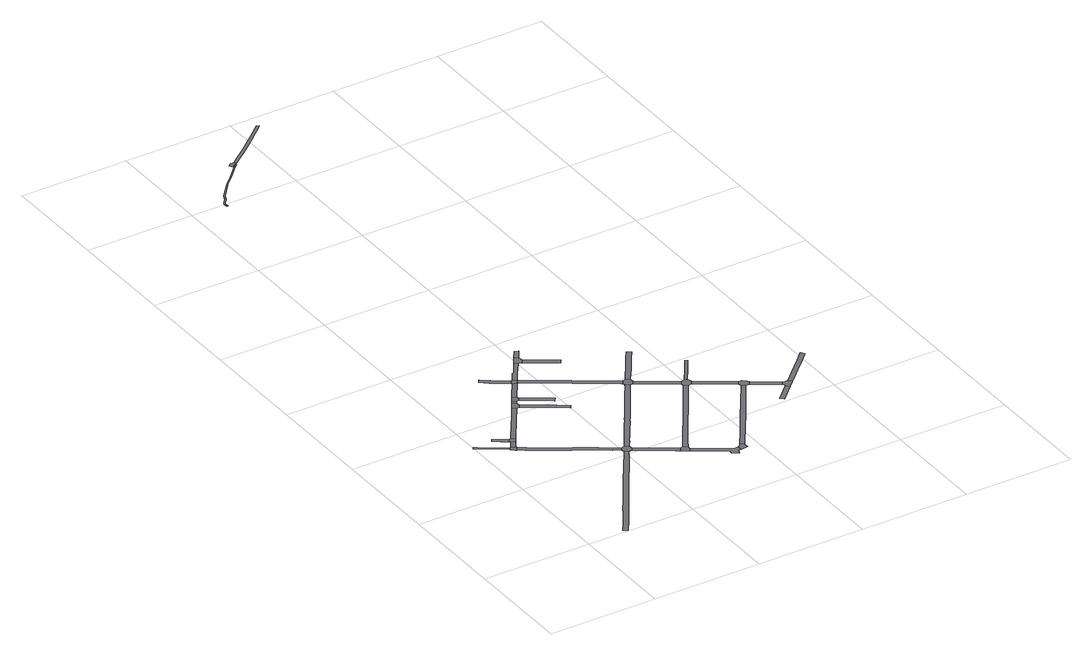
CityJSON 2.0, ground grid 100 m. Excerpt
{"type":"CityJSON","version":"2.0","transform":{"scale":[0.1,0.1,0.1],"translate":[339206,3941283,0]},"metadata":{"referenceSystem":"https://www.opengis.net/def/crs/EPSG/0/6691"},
"CityObjects":{
"road1":{"type":"Road","attributes":{"RoadStructureAttribute.sectionType":"1"},"geometry":[{"type":"MultiSurface","lod":"1","boundaries":[[[0,1,2,3,4,5,6,7,8,9,10,11]]]}]},
"road2":{"type":"Road","geometry":[{"type":"MultiSurface","lod":"1","boundaries":[[[12,13,14,15,16,11,10,17,18,19,20,21,22,23,24]]]}]},
"road3":{"type":"Road","geometry":[{"type":"MultiSurface","lod":"1","boundaries":[[[25,26,27,28,29,30,31,32,33]]]}]},
"road4":{"type":"Road","attributes":{"RoadStructureAttribute.sectionType":"1"},"geometry":[{"type":"MultiSurface","lod":"1","boundaries":[[[16,15,34,35,36]]]}]},
"road5":{"type":"Road","geometry":[{"type":"MultiSurface","lod":"1","boundaries":[[[35,37,38,39,40,41,33,32,36]]]}]},
"road6":{"type":"Road","attributes":{"RoadStructureAttribute.sectionType":"1"},"geometry":[{"type":"MultiSurface","lod":"1","boundaries":[[[42,43,44,45,46,47,48,49,50,51,52,53,54,55,56,57,58,59,60,61,62,63,64,65,66,67,68,69,70,71,72,73,74]]]}]},
"road7":{"type":"Road","attributes":{"RoadStructureAttribute.sectionType":"1"},"geometry":[{"type":"MultiSurface","lod":"1","boundaries":[[[23,75,76,77,78,79,80,81,82,83,84,85,86,87,88,89,90,91,92,93,94,95,96,24]]]}]},
"road8":{"type":"Road","attributes":{"RoadStructureAttribute.sectionType":"1"},"geometry":[{"type":"MultiSurface","lod":"1","boundaries":[[[97,98,99,100,101,102,103,104,105,106,107,108,109,38,37]]]}]},
"road9":{"type":"Road","geometry":[{"type":"MultiSurface","lod":"1","boundaries":[[[110,111,112,113,114,104,103,115,116,117,118]]]}]},
"road10":{"type":"Road","attributes":{"RoadStructureAttribute.sectionType":"1"},"geometry":[{"type":"MultiSurface","lod":"1","boundaries":[[[112,111,119,120]]]}]},
"road11":{"type":"Road","geometry":[{"type":"MultiSurface","lod":"1","boundaries":[[[121,120,119,122,123,124,125,126,127,128,129,130,131,132]]]}]},
"road12":{"type":"Road","geometry":[{"type":"MultiSurface","lod":"1","boundaries":[[[86,85,59,58,133,134,135,136,137]]]}]},
"road13":{"type":"Road","attributes":{"RoadStructureAttribute.sectionType":"1"},"geometry":[{"type":"MultiSurface","lod":"1","boundaries":[[[138,139,140,141,142,143,110,118]]]}]},
"road14":{"type":"Road","attributes":{"RoadStructureAttribute.sectionType":"1"},"geometry":[{"type":"MultiSurface","lod":"1","boundaries":[[[144,145,146,147,148,149,150,151,152,153,154]]]}]},
"road15":{"type":"Road","attributes":{"RoadStructureAttribute.sectionType":"1"},"geometry":[{"type":"MultiSurface","lod":"1","boundaries":[[[155,121,132,156,157,158,159]]]}]},
"road16":{"type":"Road","attributes":{"RoadStructureAttribute.sectionType":"1"},"geometry":[{"type":"MultiSurface","lod":"1","boundaries":[[[126,160,161,162,163,164,165,127]]]}]},
"road17":{"type":"Road","attributes":{"RoadStructureAttribute.sectionType":"1"},"geometry":[{"type":"MultiSurface","lod":"1","boundaries":[[[166,167,168,169,170,135,134,171,172,173,174,175,176,177]]]}]},
"road18":{"type":"Road","geometry":[{"type":"MultiSurface","lod":"1","boundaries":[[[158,178,179,180,181,154,153,159]]]}]},
"road19":{"type":"Road","geometry":[{"type":"MultiSurface","lod":"1","boundaries":[[[176,182,183,184,185,186,177]]]}]},
"road20":{"type":"Road","attributes":{"RoadStructureAttribute.sectionType":"1"},"geometry":[{"type":"MultiSurface","lod":"1","boundaries":[[[187,188,189,190,191,192,193,194,195,196,197,198,179,178]]]}]},
"road21":{"type":"Road","attributes":{"RoadStructureAttribute.sectionType":"1"},"geometry":[{"type":"MultiSurface","lod":"1","boundaries":[[[199,200,201,202,203,204,205,206,207,208,209,210,211,212,213,214,137,136,215,216,217,218,219,220,221,222,223,224,225,226]]]}]},
"road22":{"type":"Road","geometry":[{"type":"MultiSurface","lod":"1","boundaries":[[[227,228,229,230,231,192,191,232,233,234,235,236]]]}]},
"road23":{"type":"Road","attributes":{"RoadStructureAttribute.sectionType":"1"},"geometry":[{"type":"MultiSurface","lod":"1","boundaries":[[[237,238,239,184,183,240,241,242,243,244,245,246,247]]]}]},
"road24":{"type":"Road","attributes":{"RoadStructureAttribute.sectionType":"1"},"geometry":[{"type":"MultiSurface","lod":"1","boundaries":[[[158,248,249,250,251,252,253,254,255,256,257,258,259,260,261,262,263,264,178]]]}]},
"road25":{"type":"Road","geometry":[{"type":"MultiSurface","lod":"1","boundaries":[[[228,265,266,229]]]}]},
"road26":{"type":"Road","attributes":{"RoadStructureAttribute.sectionType":"1"},"geometry":[{"type":"MultiSurface","lod":"1","boundaries":[[[236,267,268,269,270,271,272,273,227]]]}]},
"road27":{"type":"Road","geometry":[{"type":"MultiSurface","lod":"1","boundaries":[[[246,274,275,276,277,278,279,280,247]]]}]},
"road28":{"type":"Road","attributes":{"RoadStructureAttribute.sectionType":"1"},"geometry":[{"type":"MultiSurface","lod":"1","boundaries":[[[281,282,283,284,285,286,186,185,287,288,289,290,291,292,293,294]]]}]},
"road29":{"type":"Road","geometry":[{"type":"MultiSurface","lod":"1","boundaries":[[[295,296,297,298,299,257,256,300,301,199,226,302,303]]]}]},
"road30":{"type":"Road","attributes":{"RoadStructureAttribute.sectionType":"1"},"geometry":[{"type":"MultiSurface","lod":"1","boundaries":[[[302,304,305,306,307,308,303]]]}]},
"road31":{"type":"Road","attributes":{"RoadStructureAttribute.sectionType":"1"},"geometry":[{"type":"MultiSurface","lod":"1","boundaries":[[[309,310,311,312,313,314,315,316,317,318,319,320,321,322,323,324,325,326,327,328,329,330,331,332,333,334]]]}]},
"road32":{"type":"Road","attributes":{"RoadStructureAttribute.sectionType":"1"},"geometry":[{"type":"MultiSurface","lod":"1","boundaries":[[[295,335,336,337,338,339,340,341,342,343,344,296]]]}]},
"road33":{"type":"Road","attributes":{"RoadStructureAttribute.sectionType":"1"},"geometry":[{"type":"MultiSurface","lod":"1","boundaries":[[[345,346,347,348,349,350,351,279,278,352,353,354,355,356,357,358,359,360]]]}]},
"road34":{"type":"Road","geometry":[{"type":"MultiSurface","lod":"1","boundaries":[[[361,362,363,364,306,305,281,294]]]}]},
"road35":{"type":"Road","attributes":{"function":"3","RoadStructureAttribute.sectionType":"1"},"geometry":[{"type":"MultiSurface","lod":"1","boundaries":[[[365,366,367,368]]]}]},
"road36":{"type":"Road","geometry":[{"type":"MultiSurface","lod":"1","boundaries":[[[367,366,369,334,333,370]]]}]},
"road37":{"type":"Road","geometry":[{"type":"MultiSurface","lod":"1","boundaries":[[[371,365,368,372,373,374,375,376,377,378,379]]]}]},
"road38":{"type":"Road","attributes":{"RoadStructureAttribute.sectionType":"1"},"geometry":[{"type":"MultiSurface","lod":"1","boundaries":[[[363,380,381,382,383,364]]]}]},
"road39":{"type":"Road","attributes":{"RoadStructureAttribute.sectionType":"1"},"geometry":[{"type":"MultiSurface","lod":"1","boundaries":[[[384,385,362,361,386,387,388]]]}]},
"road40":{"type":"Road","geometry":[{"type":"MultiSurface","lod":"1","boundaries":[[[359,389,390,391,392,393,394,388,387,360]]]}]},
"road41":{"type":"Road","attributes":{"RoadStructureAttribute.sectionType":"1"},"geometry":[{"type":"MultiSurface","lod":"1","boundaries":[[[395,396,397,398]]]}]},
"road42":{"type":"Road","attributes":{"RoadStructureAttribute.sectionType":"1"},"geometry":[{"type":"MultiSurface","lod":"1","boundaries":[[[399,400,401,402,390,389]]]}]},
"road43":{"type":"Road","attributes":{"RoadStructureAttribute.sectionType":"1"},"geometry":[{"type":"MultiSurface","lod":"1","boundaries":[[[403,404,405,406,407,408,409,410,411,412,413,414,415,376,375]]]}]},
"road44":{"type":"Road","geometry":[{"type":"MultiSurface","lod":"1","boundaries":[[[416,417,418,419,401,400,420,421,395,398,422,423]]]}]},
"road45":{"type":"Road","attributes":{"RoadStructureAttribute.sectionType":"1"},"geometry":[{"type":"MultiSurface","lod":"1","boundaries":[[[424,425,426,427,428,429,430,431,432,433,416,423]]]}]}
},
"vertices":[
[245,1606,0],[192,1639,0],[61,1723,0],[33,1742,0],[9,1757,0],[0,1741,0],[25,1725,0],[52,1707,0],[184,1622,0],[236,1589,0],[243,1584,0],[262,1593,0],
[308,1571,0],[307,1574,0],[307,1579,0],[307,1580,0],[266,1593,0],[245,1581,0],[247,1575,0],[247,1572,0],[247,1566,0],[279,1536,0],[282,1536,0],[285,1535,0],[309,1569,0],
[306,1716,0],[265,1742,0],[234,1761,0],[203,1781,0],[186,1755,0],[249,1713,0],[287,1688,0],[302,1679,0],[322,1709,0],
[313,1590,0],[354,1654,0],[316,1670,0],
[374,1686,0],[340,1708,0],[337,1706,0],[333,1706,0],[329,1706,0],
[394,16,0],[453,104,0],[519,206,0],[557,269,0],[579,305,0],[585,314,0],[608,347,0],[746,561,0],[797,641,0],[841,710,0],[895,794,0],[965,903,0],[1001,959,0],[1008,970,0],[1033,1013,0],[1043,1022,0],[1055,1028,0],[1010,1049,0],[976,996,0],[965,978,0],[923,916,0],[843,795,0],[804,735,0],[725,612,0],[708,585,0],[626,458,0],[571,373,0],[541,329,0],[482,232,0],[396,97,0],[357,42,0],[348,29,0],[386,4,0],
[288,1534,0],[293,1533,0],[346,1495,0],[458,1423,0],[625,1316,0],[654,1298,0],[663,1293,0],[719,1260,0],[840,1182,0],[943,1116,0],[1003,1079,0],[1024,1110,0],[963,1149,0],[862,1216,0],[740,1294,0],[694,1321,0],[674,1332,0],[646,1350,0],[478,1457,0],[368,1529,0],[322,1559,0],[312,1566,0],
[417,1754,0],[428,1770,0],[488,1861,0],[567,1982,0],[597,2027,0],[624,2067,0],[630,2077,0],[596,2099,0],[534,2004,0],[455,1885,0],[414,1822,0],[384,1776,0],[344,1714,0],
[676,2112,0],[671,2141,0],[637,2163,0],[617,2131,0],[601,2106,0],[636,2080,0],[643,2081,0],[649,2080,0],[655,2078,0],
[691,2171,0],[657,2193,0],
[688,2239,0],[695,2175,0],[698,2175,0],[702,2175,0],[706,2173,0],[710,2171,0],[729,2205,0],[727,2207,0],[725,2210,0],[723,2213,0],[723,2216,0],[723,2219,0],
[1064,1030,0],[1071,1029,0],[1095,1064,0],[1093,1099,0],[1053,1115,0],
[725,2034,0],[907,1916,0],[1005,1851,0],[1028,1884,0],[929,1950,0],[747,2068,0],
[782,2485,0],[711,2533,0],[680,2555,0],[645,2582,0],[607,2612,0],[583,2580,0],[656,2523,0],[688,2500,0],[760,2451,0],[801,2427,0],[821,2463,0],
[712,2277,0],[726,2223,0],[837,2396,0],[845,2405,0],[802,2413,0],
[737,2155,0],[827,2099,0],[957,2011,0],[980,2044,0],[849,2133,0],[758,2189,0],
[1387,873,0],[1339,904,0],[1295,933,0],[1251,961,0],[1104,1057,0],[1081,1024,0],[1292,887,0],[1294,885,0],[1318,870,0],[1375,832,0],[1400,816,0],[1423,850,0],
[866,2439,0],[836,2468,0],[831,2465,0],[827,2463,0],
[1416,805,0],[1466,772,0],[1488,806,0],[1485,827,0],[1448,853,0],
[906,2501,0],[924,2528,0],[959,2577,0],[965,2585,0],[1014,2656,0],[982,2676,0],[978,2669,0],[931,2596,0],[899,2547,0],[890,2550,0],[872,2523,0],[841,2474,0],
[1567,1917,0],[1565,1910,0],[1556,1893,0],[1483,1782,0],[1442,1720,0],[1355,1581,0],[1335,1550,0],[1323,1532,0],[1302,1499,0],[1281,1469,0],[1265,1443,0],[1235,1398,0],[1191,1330,0],[1132,1239,0],[1113,1210,0],[1097,1185,0],[1134,1162,0],[1137,1167,0],[1178,1229,0],[1228,1305,0],[1301,1416,0],[1310,1431,0],[1319,1444,0],[1361,1507,0],[1393,1557,0],[1480,1696,0],[1519,1756,0],[1605,1890,0],
[1068,2684,0],[1061,2725,0],[1028,2747,0],[1015,2728,0],[1002,2707,0],[1016,2658,0],[1019,2659,0],[1021,2660,0],[1026,2657,0],[1042,2648,0],
[1791,610,0],[1726,652,0],[1553,764,0],[1705,618,0],[1739,596,0],[1737,561,0],[1752,551,0],[1791,526,0],[1801,567,0],[1831,569,0],[1829,612,0],
[907,2365,0],[1061,2267,0],[1224,2160,0],[1273,2128,0],[1309,2105,0],[1406,2041,0],[1482,1992,0],[1558,1939,0],[1561,1936,0],[1585,1976,0],[1503,2026,0],[1434,2071,0],[1309,2152,0],[1295,2162,0],[1235,2201,0],[1082,2300,0],[929,2399,0],
[1121,2814,0],[1087,2833,0],
[1201,2548,0],[1262,2510,0],[1312,2480,0],[1313,2481,0],[1336,2518,0],[1314,2532,0],[1224,2587,0],
[1880,571,0],[1902,578,0],[1893,605,0],[1898,619,0],[1899,621,0],[1865,643,0],[1851,624,0],
[1965,1652,0],[1880,1520,0],[1718,1269,0],[1709,1255,0],[1551,1012,0],[1537,991,0],[1505,860,0],[1505,861,0],[1564,956,0],[1585,991,0],[1742,1233,0],[1752,1248,0],[1914,1499,0],[1999,1631,0],
[1648,1956,0],[1613,1979,0],[1605,1974,0],[1599,1974,0],[1592,1974,0],[1565,1930,0],[1567,1924,0],[1630,1894,0],[1651,1928,0],
[1820,1771,0],[1961,1680,0],[1982,1714,0],[1930,1747,0],[1843,1804,0],
[580,6334,0],[499,6257,0],[492,6248,0],[385,6120,0],[358,6064,0],[340,6041,0],[323,6021,0],[316,6007,0],[316,6000,0],[317,5995,0],[319,5980,0],[320,5970,0],[330,5971,0],[327,5989,0],[326,6004,0],[331,6015,0],[334,6019,0],[348,6035,0],[364,6055,0],[367,6059,0],[393,6114,0],[503,6245,0],[507,6250,0],[587,6327,0],[700,6442,0],[693,6449,0],
[1740,2088,0],[1769,2131,0],[1786,2158,0],[1831,2229,0],[1884,2309,0],[1847,2334,0],[1793,2254,0],[1745,2179,0],[1730,2156,0],[1632,2006,0],
[2226,1193,0],[2217,1179,0],[2105,1013,0],[2088,988,0],[2018,875,0],[1919,724,0],[1906,705,0],[1901,623,0],[1904,628,0],[2052,854,0],[2142,991,0],[2212,1099,0],[2251,1158,0],[2282,1207,0],[2391,1375,0],[2357,1397,0],
[2031,1637,0],[2053,1671,0],[2038,1709,0],[2013,1717,0],
[688,6458,0],[692,6453,0],[720,6472,0],[716,6477,0],
[694,6450,0],[731,6467,0],
[669,6486,0],[718,6480,0],[722,6480,0],[732,6480,0],[740,6486,0],[725,6508,0],[713,6506,0],[705,6508,0],[700,6511,0],
[2117,1825,0],[2202,1957,0],[2182,1972,0],[2096,1839,0],
[2224,1558,0],[2192,1579,0],[2172,1545,0],[2350,1427,0],[2372,1460,0],
[2423,1379,0],[2445,1412,0],[2438,1416,0],[2435,1436,0],[2405,1458,0],[2378,1456,0],
[2657,1198,0],[2518,1062,0],[2546,1034,0],[2685,1169,0],
[2578,1279,0],[2648,1234,0],[2670,1268,0],[2631,1292,0],
[746,6490,0],[770,6507,0],[913,6619,0],[1069,6754,0],[1114,6792,0],[1166,6836,0],[1204,6870,0],[1187,6889,0],[1150,6855,0],[1053,6773,0],[897,6638,0],[755,6527,0],[734,6511,0],
[2722,1261,0],[2706,1258,0],[2697,1256,0],[2686,1258,0],[2656,1227,0],[2659,1212,0],[2739,1221,0],[2749,1232,0],
[2835,1315,0],[2872,1351,0],[2984,1459,0],[3049,1523,0],[3060,1534,0],[3038,1569,0],[2956,1487,0],[2807,1344,0],[2795,1332,0],[2766,1303,0]
]}
